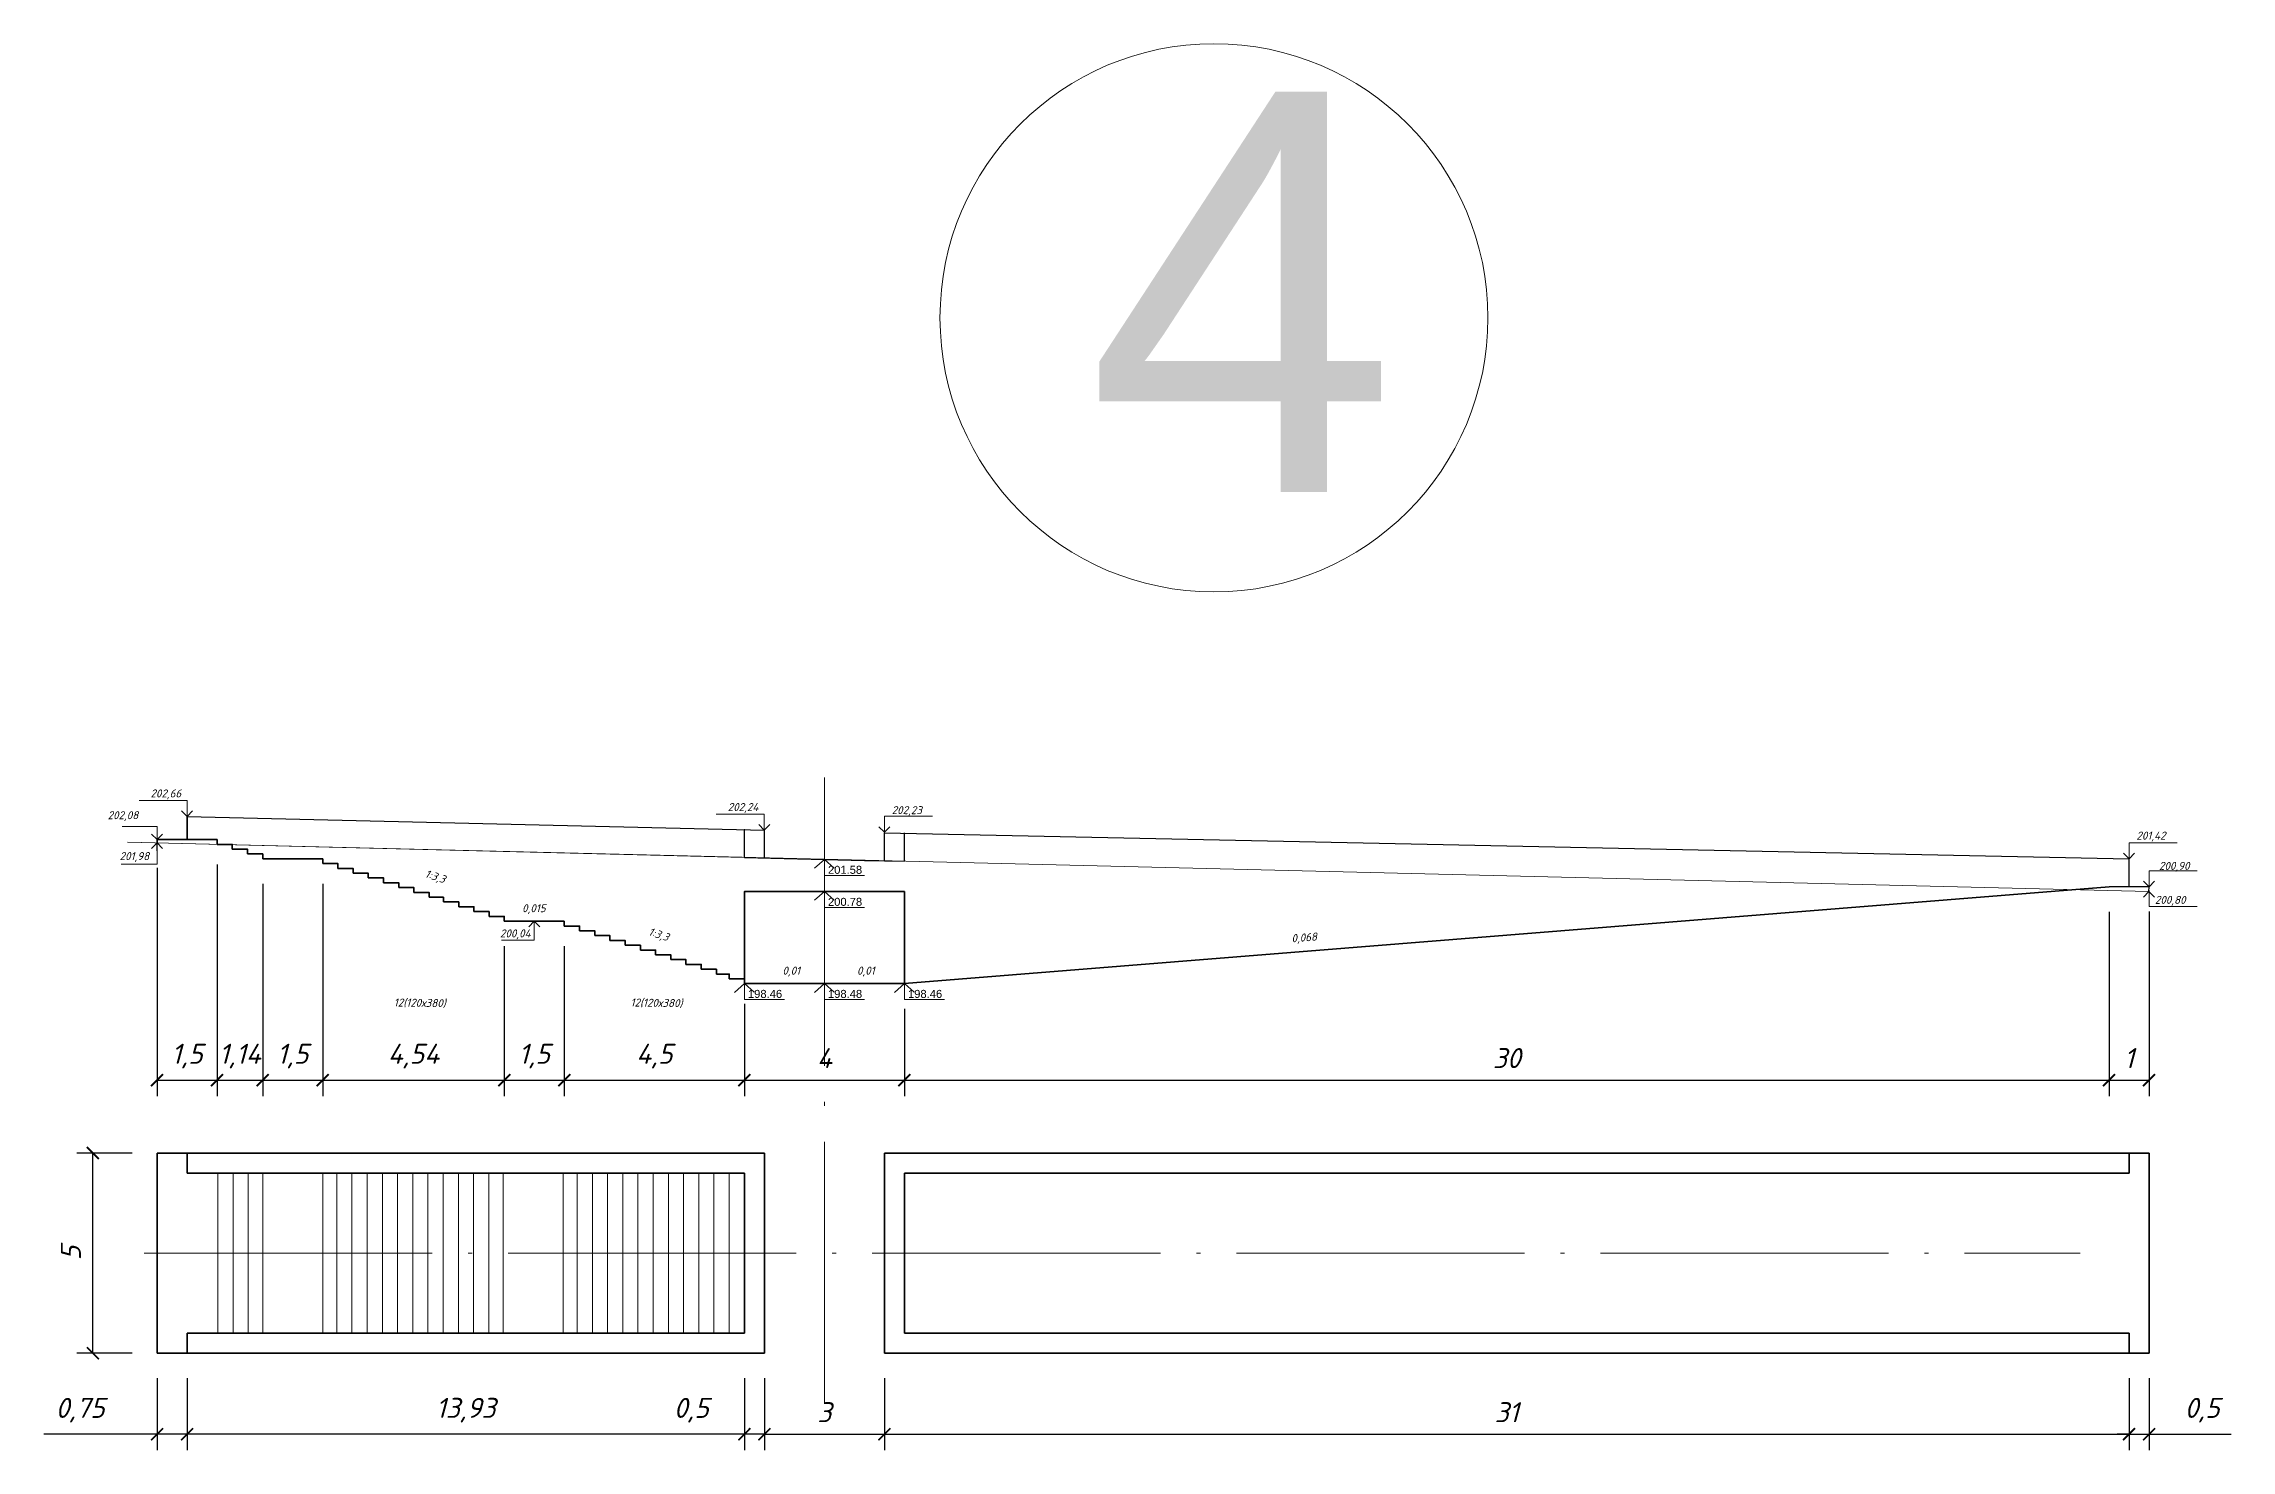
# Model space of a CAD drawing. Header units: millimetres. Extents: x -2123 to 34701, y -1286 to 835.
# Drawn here: x 4921.7 to 4976.4, y -746.5 to -711.4 of the extents above; entities that cross this region are included whole.
import ezdxf

# ---------------------------------------------------------------- set-up
doc = ezdxf.new("R2010")
doc.units = ezdxf.units.MM
doc.linetypes.add('ACAD_ISO04W100', pattern=[30, 24, -3, 0, -3])
doc.layers.get('0').update_dxf_attribs({"lineweight": 15})
doc.layers.add('вертикалка', color=6, linetype='Continuous', lineweight=15)
doc.layers.add('Текст', color=7, linetype='Continuous', lineweight=15)
doc.layers.add('поперечніе для 12м', color=7, linetype='Continuous')
doc.styles.get("Standard").update_dxf_attribs({"font": 'arial.ttf'})
doc.styles.add('Креслярський', font='isocpeui.ttf')
doc.styles.add('стиль1', font='isocpeui.ttf')
doc.dimstyles.new('3 Cтил Макс', dxfattribs={"dimtxt": 1, "dimasz": 0.3, "dimexe": 1.25, "dimexo": 0.625, "dimgap": 0.3, "dimtad": 1, "dimtxsty": 'стиль1', "dimblk": 'ARCHTICK', "dimcen": 2.5, "dimadec": 0, "dimazin": 0, "dimtfac": 1, "dimtmove": 0, "dimatfit": 3, "dimldrblk": 'DATUMFILLED', "dimfxl": 1, "dimarcsym": 0})

# ---------------------------------------------------------------- blocks, each defined once
blk = doc.blocks.new('_ArchTick')
at = {"color": 0, "linetype": 'ByBlock', "const_width": 0.15}
blk.add_lwpolyline([(-0.5, -0.5), (0.5, 0.5)], dxfattribs=at)
blk = doc.blocks.new('*D727')
at = {"layer": 'Defpoints', "color": 0, "lineweight": 20, "ltscale": 0.5, "transparency": 16777216}
for p in [(4939.697, -744.089), (4942.697, -744.089), (4942.697, -746.114)]:
    blk.add_point(p, dxfattribs=at)
at = {"layer": 'вертикалка', "color": 0, "lineweight": -2, "ltscale": 0.5, "transparency": 16777216}
for p, q in [((4939.697, -744.714), (4939.697, -746.514)), ((4942.697, -744.714), (4942.697, -746.514)), ((4939.697, -746.114), (4942.697, -746.114))]:
    blk.add_line(p, q, dxfattribs=at)
at = {"layer": 'вертикалка', "color": 0, "lineweight": -2, "ltscale": 0.5, "transparency": 16777216, "xscale": 0.3, "yscale": 0.3, "zscale": 0.3, "rotation": 180}
blk.add_blockref('_ArchTick', (4939.697, -746.114), dxfattribs=at)
at = {"layer": 'вертикалка', "color": 0, "lineweight": -2, "ltscale": 0.5, "transparency": 16777216, "xscale": 0.3, "yscale": 0.3, "zscale": 0.3}
blk.add_blockref('_ArchTick', (4942.697, -746.114), dxfattribs=at)
at = {"layer": 'вертикалка', "color": 0, "lineweight": 20, "ltscale": 0.5, "transparency": 16777216, "insert": (4941.197, -745.564), "char_height": 0.5, "attachment_point": 5, "style": 'стиль1'}
blk.add_mtext('3', dxfattribs=at)
blk = doc.blocks.new('_DatumFilled')
at = {"color": 0, "linetype": 'ByBlock'}
blk.add_solid([(0, 0.58), (-1, 0), (0, -0.58)], dxfattribs=at)
blk = doc.blocks.new('*D716')
at = {"layer": 'Defpoints', "color": 0, "lineweight": 20, "ltscale": 0.5, "transparency": 16777216}
for p in [(4939.197, -744.089), (4939.697, -744.089), (4939.197, -746.114)]:
    blk.add_point(p, dxfattribs=at)
at = {"layer": 'вертикалка', "color": 0, "lineweight": -2, "ltscale": 0.5, "transparency": 16777216}
for p, q in [((4939.197, -744.714), (4939.197, -746.514)), ((4939.697, -744.714), (4939.697, -746.514)), ((4939.197, -746.114), (4937.142, -746.114)), ((4939.697, -746.114), (4939.197, -746.114)), ((4939.697, -746.114), (4939.997, -746.114))]:
    blk.add_line(p, q, dxfattribs=at)
at = {"layer": 'вертикалка', "color": 0, "lineweight": -2, "ltscale": 0.5, "transparency": 16777216, "xscale": 0.3, "yscale": 0.3, "zscale": 0.3}
blk.add_blockref('_ArchTick', (4939.197, -746.114), dxfattribs=at)
at = {"layer": 'вертикалка', "color": 0, "lineweight": -2, "ltscale": 0.5, "transparency": 16777216, "xscale": 0.3, "yscale": 0.3, "zscale": 0.3, "rotation": 180}
blk.add_blockref('_ArchTick', (4939.697, -746.114), dxfattribs=at)
at = {"layer": 'вертикалка', "color": 0, "lineweight": 20, "ltscale": 0.5, "transparency": 16777216, "insert": (4937.87, -745.514), "char_height": 0.5, "attachment_point": 5, "style": 'стиль1'}
blk.add_mtext('0,5', dxfattribs=at)
blk = doc.blocks.new('*D717')
at = {"layer": 'Defpoints', "color": 0, "lineweight": 20, "ltscale": 0.5, "transparency": 16777216}
for p in [(4925.268, -744.089), (4939.197, -744.089), (4925.268, -746.114)]:
    blk.add_point(p, dxfattribs=at)
at = {"layer": 'вертикалка', "color": 0, "lineweight": -2, "ltscale": 0.5, "transparency": 16777216}
for p, q in [((4925.268, -744.714), (4925.268, -746.514)), ((4939.197, -744.714), (4939.197, -746.514)), ((4939.197, -746.114), (4925.268, -746.114))]:
    blk.add_line(p, q, dxfattribs=at)
at = {"layer": 'вертикалка', "color": 0, "lineweight": -2, "ltscale": 0.5, "transparency": 16777216, "xscale": 0.3, "yscale": 0.3, "zscale": 0.3, "rotation": 180}
blk.add_blockref('_ArchTick', (4925.268, -746.114), dxfattribs=at)
at = {"layer": 'вертикалка', "color": 0, "lineweight": -2, "ltscale": 0.5, "transparency": 16777216, "xscale": 0.3, "yscale": 0.3, "zscale": 0.3}
blk.add_blockref('_ArchTick', (4939.197, -746.114), dxfattribs=at)
at = {"layer": 'вертикалка', "color": 0, "lineweight": 20, "ltscale": 0.5, "transparency": 16777216, "insert": (4932.232, -745.514), "char_height": 0.5, "attachment_point": 5, "style": 'стиль1'}
blk.add_mtext('13,93', dxfattribs=at)
blk = doc.blocks.new('*D718')
at = {"layer": 'Defpoints', "color": 0, "lineweight": 20, "ltscale": 0.5, "transparency": 16777216}
for p in [(4924.518, -744.089), (4925.268, -744.089), (4925.268, -746.114)]:
    blk.add_point(p, dxfattribs=at)
at = {"layer": 'вертикалка', "color": 0, "lineweight": -2, "ltscale": 0.5, "transparency": 16777216}
for p, q in [((4924.518, -744.714), (4924.518, -746.514)), ((4925.268, -744.714), (4925.268, -746.514)), ((4924.518, -746.114), (4921.686, -746.114)), ((4925.268, -746.114), (4924.518, -746.114))]:
    blk.add_line(p, q, dxfattribs=at)
at = {"layer": 'вертикалка', "color": 0, "lineweight": -2, "ltscale": 0.5, "transparency": 16777216, "xscale": 0.3, "yscale": 0.3, "zscale": 0.3, "rotation": 180}
blk.add_blockref('_ArchTick', (4924.518, -746.114), dxfattribs=at)
at = {"layer": 'вертикалка', "color": 0, "lineweight": -2, "ltscale": 0.5, "transparency": 16777216, "xscale": 0.3, "yscale": 0.3, "zscale": 0.3}
blk.add_blockref('_ArchTick', (4925.268, -746.114), dxfattribs=at)
at = {"layer": 'вертикалка', "color": 0, "lineweight": 20, "ltscale": 0.5, "transparency": 16777216, "insert": (4922.595, -745.514), "char_height": 0.5, "attachment_point": 5, "style": 'стиль1'}
blk.add_mtext('0,75', dxfattribs=at)
blk = doc.blocks.new('*D719')
at = {"layer": 'Defpoints', "color": 0, "lineweight": 20, "ltscale": 0.5, "transparency": 16777216}
for p in [(4924.518, -731.34), (4926.018, -731.377), (4926.018, -737.267)]:
    blk.add_point(p, dxfattribs=at)
at = {"layer": 'вертикалка', "color": 0, "lineweight": -2, "ltscale": 0.5, "transparency": 16777216}
for p, q in [((4924.518, -731.965), (4924.518, -737.667)), ((4926.018, -732.002), (4926.018, -737.667)), ((4924.518, -737.267), (4926.018, -737.267))]:
    blk.add_line(p, q, dxfattribs=at)
at = {"layer": 'вертикалка', "color": 0, "lineweight": -2, "ltscale": 0.5, "transparency": 16777216, "xscale": 0.3, "yscale": 0.3, "zscale": 0.3, "rotation": 180}
blk.add_blockref('_ArchTick', (4924.518, -737.267), dxfattribs=at)
at = {"layer": 'вертикалка', "color": 0, "lineweight": -2, "ltscale": 0.5, "transparency": 16777216, "xscale": 0.3, "yscale": 0.3, "zscale": 0.3}
blk.add_blockref('_ArchTick', (4926.018, -737.267), dxfattribs=at)
at = {"layer": 'вертикалка', "color": 0, "lineweight": 20, "ltscale": 0.5, "transparency": 16777216, "insert": (4925.268, -736.667), "char_height": 0.5, "attachment_point": 5, "style": 'стиль1'}
blk.add_mtext('1,5', dxfattribs=at)
blk = doc.blocks.new('*D720')
at = {"layer": 'Defpoints', "color": 0, "lineweight": 20, "ltscale": 0.5, "transparency": 16777216}
for p in [(4926.018, -731.257), (4927.158, -731.737), (4927.158, -737.267)]:
    blk.add_point(p, dxfattribs=at)
at = {"layer": 'вертикалка', "color": 0, "lineweight": -2, "ltscale": 0.5, "transparency": 16777216}
for p, q in [((4926.018, -731.882), (4926.018, -737.667)), ((4927.158, -732.362), (4927.158, -737.667)), ((4926.018, -737.267), (4927.158, -737.267))]:
    blk.add_line(p, q, dxfattribs=at)
at = {"layer": 'вертикалка', "color": 0, "lineweight": -2, "ltscale": 0.5, "transparency": 16777216, "xscale": 0.3, "yscale": 0.3, "zscale": 0.3, "rotation": 180}
blk.add_blockref('_ArchTick', (4926.018, -737.267), dxfattribs=at)
at = {"layer": 'вертикалка', "color": 0, "lineweight": -2, "ltscale": 0.5, "transparency": 16777216, "xscale": 0.3, "yscale": 0.3, "zscale": 0.3}
blk.add_blockref('_ArchTick', (4927.158, -737.267), dxfattribs=at)
at = {"layer": 'вертикалка', "color": 0, "lineweight": 20, "ltscale": 0.5, "transparency": 16777216, "insert": (4926.588, -736.667), "char_height": 0.5, "attachment_point": 5, "style": 'стиль1'}
blk.add_mtext('1,14', dxfattribs=at)
blk = doc.blocks.new('*D721')
at = {"layer": 'Defpoints', "color": 0, "lineweight": 20, "ltscale": 0.5, "transparency": 16777216}
for p in [(4927.158, -731.737), (4928.658, -731.737), (4928.658, -737.267)]:
    blk.add_point(p, dxfattribs=at)
at = {"layer": 'вертикалка', "color": 0, "lineweight": -2, "ltscale": 0.5, "transparency": 16777216}
for p, q in [((4927.158, -732.362), (4927.158, -737.667)), ((4928.658, -732.362), (4928.658, -737.667)), ((4927.158, -737.267), (4928.658, -737.267))]:
    blk.add_line(p, q, dxfattribs=at)
at = {"layer": 'вертикалка', "color": 0, "lineweight": -2, "ltscale": 0.5, "transparency": 16777216, "xscale": 0.3, "yscale": 0.3, "zscale": 0.3, "rotation": 180}
blk.add_blockref('_ArchTick', (4927.158, -737.267), dxfattribs=at)
at = {"layer": 'вертикалка', "color": 0, "lineweight": -2, "ltscale": 0.5, "transparency": 16777216, "xscale": 0.3, "yscale": 0.3, "zscale": 0.3}
blk.add_blockref('_ArchTick', (4928.658, -737.267), dxfattribs=at)
at = {"layer": 'вертикалка', "color": 0, "lineweight": 20, "ltscale": 0.5, "transparency": 16777216, "insert": (4927.908, -736.667), "char_height": 0.5, "attachment_point": 5, "style": 'стиль1'}
blk.add_mtext('1,5', dxfattribs=at)
blk = doc.blocks.new('*D722')
at = {"layer": 'Defpoints', "color": 0, "lineweight": 20, "ltscale": 0.5, "transparency": 16777216}
for p in [(4928.658, -731.857), (4933.197, -733.297), (4933.197, -737.267)]:
    blk.add_point(p, dxfattribs=at)
at = {"layer": 'вертикалка', "color": 0, "lineweight": -2, "ltscale": 0.5, "transparency": 16777216}
for p, q in [((4928.658, -732.482), (4928.658, -737.667)), ((4933.197, -733.922), (4933.197, -737.667)), ((4928.658, -737.267), (4933.197, -737.267))]:
    blk.add_line(p, q, dxfattribs=at)
at = {"layer": 'вертикалка', "color": 0, "lineweight": -2, "ltscale": 0.5, "transparency": 16777216, "xscale": 0.3, "yscale": 0.3, "zscale": 0.3, "rotation": 180}
blk.add_blockref('_ArchTick', (4928.658, -737.267), dxfattribs=at)
at = {"layer": 'вертикалка', "color": 0, "lineweight": -2, "ltscale": 0.5, "transparency": 16777216, "xscale": 0.3, "yscale": 0.3, "zscale": 0.3}
blk.add_blockref('_ArchTick', (4933.197, -737.267), dxfattribs=at)
at = {"layer": 'вертикалка', "color": 0, "lineweight": 20, "ltscale": 0.5, "transparency": 16777216, "insert": (4930.927, -736.667), "char_height": 0.5, "attachment_point": 5, "style": 'стиль1'}
blk.add_mtext('4,54', dxfattribs=at)
blk = doc.blocks.new('*D723')
at = {"layer": 'Defpoints', "color": 0, "lineweight": 20, "ltscale": 0.5, "transparency": 16777216}
for p in [(4933.197, -733.297), (4934.697, -733.297), (4934.697, -737.267)]:
    blk.add_point(p, dxfattribs=at)
at = {"layer": 'вертикалка', "color": 0, "lineweight": -2, "ltscale": 0.5, "transparency": 16777216}
for p, q in [((4933.197, -733.922), (4933.197, -737.667)), ((4934.697, -733.922), (4934.697, -737.667)), ((4933.197, -737.267), (4934.697, -737.267))]:
    blk.add_line(p, q, dxfattribs=at)
at = {"layer": 'вертикалка', "color": 0, "lineweight": -2, "ltscale": 0.5, "transparency": 16777216, "xscale": 0.3, "yscale": 0.3, "zscale": 0.3, "rotation": 180}
blk.add_blockref('_ArchTick', (4933.197, -737.267), dxfattribs=at)
at = {"layer": 'вертикалка', "color": 0, "lineweight": -2, "ltscale": 0.5, "transparency": 16777216, "xscale": 0.3, "yscale": 0.3, "zscale": 0.3}
blk.add_blockref('_ArchTick', (4934.697, -737.267), dxfattribs=at)
at = {"layer": 'вертикалка', "color": 0, "lineweight": 20, "ltscale": 0.5, "transparency": 16777216, "insert": (4933.947, -736.667), "char_height": 0.5, "attachment_point": 5, "style": 'стиль1'}
blk.add_mtext('1,5', dxfattribs=at)
blk = doc.blocks.new('*D724')
at = {"layer": 'Defpoints', "color": 0, "lineweight": 20, "ltscale": 0.5, "transparency": 16777216}
for p in [(4934.697, -733.417), (4939.197, -734.737), (4939.197, -737.267)]:
    blk.add_point(p, dxfattribs=at)
at = {"layer": 'вертикалка', "color": 0, "lineweight": -2, "ltscale": 0.5, "transparency": 16777216}
for p, q in [((4934.697, -734.042), (4934.697, -737.667)), ((4939.197, -735.362), (4939.197, -737.667)), ((4934.697, -737.267), (4939.197, -737.267))]:
    blk.add_line(p, q, dxfattribs=at)
at = {"layer": 'вертикалка', "color": 0, "lineweight": -2, "ltscale": 0.5, "transparency": 16777216, "xscale": 0.3, "yscale": 0.3, "zscale": 0.3, "rotation": 180}
blk.add_blockref('_ArchTick', (4934.697, -737.267), dxfattribs=at)
at = {"layer": 'вертикалка', "color": 0, "lineweight": -2, "ltscale": 0.5, "transparency": 16777216, "xscale": 0.3, "yscale": 0.3, "zscale": 0.3}
blk.add_blockref('_ArchTick', (4939.197, -737.267), dxfattribs=at)
at = {"layer": 'вертикалка', "color": 0, "lineweight": 20, "ltscale": 0.5, "transparency": 16777216, "insert": (4936.947, -736.667), "char_height": 0.5, "attachment_point": 5, "style": 'стиль1'}
blk.add_mtext('4,5', dxfattribs=at)
blk = doc.blocks.new('*D725')
at = {"layer": 'Defpoints', "color": 0, "lineweight": 20, "ltscale": 0.5, "transparency": 16777216}
for p in [(4939.197, -734.857), (4943.197, -734.857), (4943.197, -737.267)]:
    blk.add_point(p, dxfattribs=at)
at = {"layer": 'вертикалка', "color": 0, "lineweight": -2, "ltscale": 0.5, "transparency": 16777216}
for p, q in [((4939.197, -735.482), (4939.197, -737.667)), ((4943.197, -735.482), (4943.197, -737.667)), ((4939.197, -737.267), (4943.197, -737.267))]:
    blk.add_line(p, q, dxfattribs=at)
at = {"layer": 'вертикалка', "color": 0, "lineweight": -2, "ltscale": 0.5, "transparency": 16777216, "xscale": 0.3, "yscale": 0.3, "zscale": 0.3, "rotation": 180}
blk.add_blockref('_ArchTick', (4939.197, -737.267), dxfattribs=at)
at = {"layer": 'вертикалка', "color": 0, "lineweight": -2, "ltscale": 0.5, "transparency": 16777216, "xscale": 0.3, "yscale": 0.3, "zscale": 0.3}
blk.add_blockref('_ArchTick', (4943.197, -737.267), dxfattribs=at)
at = {"layer": 'вертикалка', "color": 0, "lineweight": 20, "ltscale": 0.5, "transparency": 16777216, "insert": (4941.197, -736.717), "char_height": 0.5, "attachment_point": 5, "style": 'стиль1'}
blk.add_mtext('4', dxfattribs=at)
blk = doc.blocks.new('*D726')
at = {"layer": 'Defpoints', "color": 0, "lineweight": 20, "ltscale": 0.5, "transparency": 16777216}
for p in [(4922.914, -739.089), (4924.518, -739.089), (4924.518, -744.089)]:
    blk.add_point(p, dxfattribs=at)
at = {"layer": 'вертикалка', "color": 0, "lineweight": -2, "ltscale": 0.5, "transparency": 16777216}
for p, q in [((4923.893, -739.089), (4922.514, -739.089)), ((4922.914, -744.089), (4922.914, -739.089)), ((4923.893, -744.089), (4922.514, -744.089))]:
    blk.add_line(p, q, dxfattribs=at)
at = {"layer": 'вертикалка', "color": 0, "lineweight": -2, "ltscale": 0.5, "transparency": 16777216, "xscale": 0.3, "yscale": 0.3, "zscale": 0.3}
for p, rotation in [((4922.914, -739.089), 90), ((4922.914, -744.089), 270)]:
    blk.add_blockref('_ArchTick', p, dxfattribs=dict(at, rotation=rotation))
at = {"layer": 'вертикалка', "color": 0, "lineweight": 20, "ltscale": 0.5, "transparency": 16777216, "insert": (4922.364, -741.589), "char_height": 0.5, "attachment_point": 5, "rotation": 90, "style": 'стиль1'}
blk.add_mtext('5', dxfattribs=at)
blk = doc.blocks.new('*D744')
at = {"layer": 'Defpoints', "color": 0, "lineweight": 20, "ltscale": 0.5, "transparency": 16777216}
for p in [(4973.304, -732.436), (4943.197, -737.267), (4973.304, -737.267)]:
    blk.add_point(p, dxfattribs=at)
at = {"layer": 'вертикалка', "color": 0, "lineweight": -2, "ltscale": 0.5, "transparency": 16777216}
for p, q in [((4973.304, -733.061), (4973.304, -737.667)), ((4943.197, -736.642), (4943.197, -736.867)), ((4943.197, -737.267), (4973.304, -737.267))]:
    blk.add_line(p, q, dxfattribs=at)
at = {"layer": 'вертикалка', "color": 0, "lineweight": -2, "ltscale": 0.5, "transparency": 16777216, "xscale": 0.3, "yscale": 0.3, "zscale": 0.3, "rotation": 180}
blk.add_blockref('_ArchTick', (4943.197, -737.267), dxfattribs=at)
at = {"layer": 'вертикалка', "color": 0, "lineweight": -2, "ltscale": 0.5, "transparency": 16777216, "xscale": 0.3, "yscale": 0.3, "zscale": 0.3}
blk.add_blockref('_ArchTick', (4973.304, -737.267), dxfattribs=at)
at = {"layer": 'вертикалка', "color": 0, "lineweight": 20, "ltscale": 0.5, "transparency": 16777216, "insert": (4958.251, -736.717), "char_height": 0.5, "attachment_point": 5, "style": 'стиль1'}
blk.add_mtext('30', dxfattribs=at)
blk = doc.blocks.new('*D745')
at = {"layer": 'Defpoints', "color": 0, "lineweight": 20, "ltscale": 0.5, "transparency": 16777216}
for p in [(4973.304, -732.436), (4974.304, -732.433), (4974.304, -737.267)]:
    blk.add_point(p, dxfattribs=at)
at = {"layer": 'вертикалка', "color": 0, "lineweight": -2, "ltscale": 0.5, "transparency": 16777216}
for p, q in [((4973.304, -733.061), (4973.304, -737.667)), ((4974.304, -733.058), (4974.304, -737.667)), ((4973.304, -737.267), (4974.304, -737.267))]:
    blk.add_line(p, q, dxfattribs=at)
at = {"layer": 'вертикалка', "color": 0, "lineweight": -2, "ltscale": 0.5, "transparency": 16777216, "xscale": 0.3, "yscale": 0.3, "zscale": 0.3, "rotation": 180}
blk.add_blockref('_ArchTick', (4973.304, -737.267), dxfattribs=at)
at = {"layer": 'вертикалка', "color": 0, "lineweight": -2, "ltscale": 0.5, "transparency": 16777216, "xscale": 0.3, "yscale": 0.3, "zscale": 0.3}
blk.add_blockref('_ArchTick', (4974.304, -737.267), dxfattribs=at)
at = {"layer": 'вертикалка', "color": 0, "lineweight": 20, "ltscale": 0.5, "transparency": 16777216, "insert": (4973.804, -736.717), "char_height": 0.5, "attachment_point": 5, "style": 'стиль1'}
blk.add_mtext('1', dxfattribs=at)
blk = doc.blocks.new('*D746')
at = {"layer": 'Defpoints', "color": 0, "lineweight": 20, "ltscale": 0.5, "transparency": 16777216}
for p in [(4942.697, -744.089), (4973.804, -744.089), (4973.804, -746.114)]:
    blk.add_point(p, dxfattribs=at)
at = {"layer": 'вертикалка', "color": 0, "lineweight": -2, "ltscale": 0.5, "transparency": 16777216}
for p, q in [((4942.697, -744.714), (4942.697, -746.514)), ((4973.804, -744.714), (4973.804, -746.514)), ((4942.697, -746.114), (4973.804, -746.114))]:
    blk.add_line(p, q, dxfattribs=at)
at = {"layer": 'вертикалка', "color": 0, "lineweight": -2, "ltscale": 0.5, "transparency": 16777216, "xscale": 0.3, "yscale": 0.3, "zscale": 0.3, "rotation": 180}
blk.add_blockref('_ArchTick', (4942.697, -746.114), dxfattribs=at)
at = {"layer": 'вертикалка', "color": 0, "lineweight": -2, "ltscale": 0.5, "transparency": 16777216, "xscale": 0.3, "yscale": 0.3, "zscale": 0.3}
blk.add_blockref('_ArchTick', (4973.804, -746.114), dxfattribs=at)
at = {"layer": 'вертикалка', "color": 0, "lineweight": 20, "ltscale": 0.5, "transparency": 16777216, "insert": (4958.25, -745.564), "char_height": 0.5, "attachment_point": 5, "style": 'стиль1'}
blk.add_mtext('31', dxfattribs=at)
blk = doc.blocks.new('*D747')
at = {"layer": 'Defpoints', "color": 0, "lineweight": 20, "ltscale": 0.5, "transparency": 16777216}
for p in [(4973.804, -744.089), (4974.304, -744.089), (4974.304, -746.114)]:
    blk.add_point(p, dxfattribs=at)
at = {"layer": 'вертикалка', "color": 0, "lineweight": -2, "ltscale": 0.5, "transparency": 16777216}
for p, q in [((4973.804, -744.714), (4973.804, -746.514)), ((4974.304, -744.714), (4974.304, -746.514)), ((4973.804, -746.114), (4973.504, -746.114)), ((4973.804, -746.114), (4974.304, -746.114)), ((4974.304, -746.114), (4976.358, -746.114))]:
    blk.add_line(p, q, dxfattribs=at)
at = {"layer": 'вертикалка', "color": 0, "lineweight": -2, "ltscale": 0.5, "transparency": 16777216, "xscale": 0.3, "yscale": 0.3, "zscale": 0.3}
blk.add_blockref('_ArchTick', (4973.804, -746.114), dxfattribs=at)
at = {"layer": 'вертикалка', "color": 0, "lineweight": -2, "ltscale": 0.5, "transparency": 16777216, "xscale": 0.3, "yscale": 0.3, "zscale": 0.3, "rotation": 180}
blk.add_blockref('_ArchTick', (4974.304, -746.114), dxfattribs=at)
at = {"layer": 'вертикалка', "color": 0, "lineweight": 20, "ltscale": 0.5, "transparency": 16777216, "insert": (4975.631, -745.514), "char_height": 0.5, "attachment_point": 5, "style": 'стиль1'}
blk.add_mtext('0,5', dxfattribs=at)

msp = doc.modelspace()

# ---------------------------------------------------------------- linework, layer by layer
at = {"color": 0, "lineweight": 18}
for points in [[(4925.267, -730.68), (4925.267, -730.28), (4924.067, -730.28)], [(4924.518, -731.257), (4924.518, -730.934), (4923.648, -730.934)], [(4925.129, -730.542), (4925.267, -730.68), (4925.404, -730.542)], [(4939.695, -731.021), (4939.695, -730.621), (4938.495, -730.621)], [(4939.558, -730.884), (4939.695, -731.021), (4939.832, -730.884)], [(4942.834, -730.938), (4942.697, -731.075), (4942.56, -730.938)], [(4942.697, -731.075), (4942.697, -730.675), (4943.897, -730.675)], [(4924.518, -731.34), (4924.518, -731.871), (4923.62, -731.871)], [(4924.655, -731.12), (4924.518, -731.257), (4924.38, -731.12)], [(4924.655, -731.478), (4924.518, -731.34), (4924.38, -731.478)], [(4973.805, -731.735), (4973.805, -731.335), (4975.005, -731.335)], [(4973.942, -731.597), (4973.805, -731.735), (4973.667, -731.597)], [(4974.306, -732.436), (4974.306, -732.036), (4975.506, -732.036)], [(4974.439, -732.693), (4974.301, -732.556), (4974.164, -732.693)], [(4974.444, -732.299), (4974.306, -732.436), (4974.169, -732.299)], [(4974.304, -732.531), (4974.304, -732.931), (4975.504, -732.931)], [(4933.947, -733.297), (4933.947, -733.767), (4933.123, -733.767)], [(4934.084, -733.435), (4933.947, -733.297), (4933.81, -733.435)]]:
    msp.add_lwpolyline(points, dxfattribs=at)
for points in [[(4931.017, -732.214, 0, 0, 0), (4931.692, -732.43, 0.143, 0, 0), (4932.013, -732.533, 0, 0, 0)], [(4933.561, -733.12, 0, 0, 0), (4934.268, -733.158, 0.143, 0, 0), (4934.605, -733.177, 0, 0, 0)], [(4936.602, -733.661, 0, 0, 0), (4937.276, -733.877, 0.143, 0, 0), (4937.597, -733.98, 0, 0, 0)], [(4940.817, -734.679, 0, 0, 0), (4940.11, -734.718, 0.143, 0, 0), (4939.773, -734.736, 0, 0, 0)], [(4941.785, -734.679, 0, 0, 0), (4942.492, -734.718, 0.143, 0, 0), (4942.829, -734.736, 0, 0, 0)]]:
    msp.add_lwpolyline(points, format="xyseb", dxfattribs=at)
at = {"color": 0, "lineweight": 30}
msp.add_lwpolyline([(4953.546, -733.878, 0, 0, 0), (4952.84, -733.93, 0.143, 0, 0), (4952.503, -733.954, 0, 0, 0)], format="xyseb", dxfattribs=at)
at = {"layer": 'вертикалка', "color": 1, "lineweight": 20}
msp.add_lwpolyline([(4974.301, -732.556), (4923.782, -731.322), (4923.782, -731.322)], dxfattribs=at)
at = {"layer": 'вертикалка', "color": 5, "lineweight": 20}
for points in [[(4924.516, -731.34), (4924.517, -731.757)], [(4924.517, -731.257), (4925.267, -731.257)], [(4924.518, -731.757), (4924.518, -731.257)], [(4939.196, -731.7), (4939.196, -731)], [(4939.696, -731.72), (4939.696, -731.02)], [(4928.658, -739.589), (4928.658, -743.589)]]:
    msp.add_lwpolyline(points, dxfattribs=at)
at = {"layer": 'поперечніе для 12м', "color": 116, "linetype": 'ACAD_ISO04W100', "lineweight": 9, "ltscale": 0.3, "true_color": 0x136734}
for points in [[(4941.197, -729.707), (4941.197, -745.349)], [(4924.193, -741.589), (4972.586, -741.589)]]:
    msp.add_lwpolyline(points, dxfattribs=at)
at = {"layer": 'поперечніе для 12м', "color": 177, "lineweight": 30, "true_color": 0x293189}
for points in [[(4925.267, -730.68), (4939.696, -731.02)], [(4939.197, -731.707), (4939.196, -731.008)], [(4939.699, -731.713), (4939.696, -731.02)], [(4942.697, -731.091), (4973.804, -731.735)], [(4939.199, -731.707), (4940.194, -731.732), (4941.197, -731.757), (4942.197, -731.777), (4943.197, -731.797)], [(4974.304, -732.433), (4973.804, -732.435), (4973.804, -731.735)], [(4974.301, -732.556), (4974.304, -732.436), (4973.304, -732.436)]]:
    msp.add_lwpolyline(points, dxfattribs=at)
at = {"layer": 'поперечніе для 12м', "color": 116, "lineweight": 35, "true_color": 0x136734}
for points in [[(4925.267, -731.257), (4925.267, -730.68)], [(4924.518, -739.089), (4939.697, -739.089)], [(4939.697, -739.089), (4939.697, -744.089)], [(4942.697, -739.089), (4974.304, -739.089)], [(4942.697, -739.089), (4942.697, -744.089)], [(4925.268, -739.589), (4939.197, -739.589)], [(4939.197, -739.589), (4939.197, -743.589)], [(4939.697, -739.589), (4939.697, -743.589)], [(4943.197, -739.589), (4973.804, -739.589)], [(4943.197, -739.589), (4943.197, -743.589)], [(4924.518, -744.089), (4939.697, -744.089)], [(4925.268, -743.589), (4939.197, -743.589)], [(4942.697, -744.089), (4974.304, -744.089)], [(4943.197, -743.589), (4973.804, -743.589)]]:
    msp.add_lwpolyline(points, dxfattribs=at)
at = {"layer": 'поперечніе для 12м', "color": 177, "lineweight": 15, "true_color": 0x293189}
msp.add_lwpolyline([(4924.135, -731.331), (4941.197, -731.757)], dxfattribs=at)
at = {"layer": 'поперечніе для 12м', "color": 177, "lineweight": 35, "true_color": 0x293189}
for points in [[(4926.018, -731.257), (4924.518, -731.257), (4924.518, -731.34)], [(4926.018, -731.377), (4926.018, -731.257), (4925.638, -731.257)], [(4926.398, -731.497), (4926.398, -731.377), (4926.018, -731.377)], [(4926.778, -731.617), (4926.778, -731.497), (4926.398, -731.497)], [(4927.158, -731.737), (4927.158, -731.617), (4926.778, -731.617)], [(4928.658, -731.737), (4927.158, -731.737)], [(4928.658, -731.737), (4928.658, -731.857)], [(4929.038, -731.977), (4929.038, -731.857), (4928.658, -731.857)], [(4929.418, -732.097), (4929.418, -731.977), (4929.038, -731.977)], [(4929.798, -732.217), (4929.798, -732.097), (4929.418, -732.097)], [(4930.178, -732.337), (4930.178, -732.217), (4929.798, -732.217)], [(4930.558, -732.457), (4930.558, -732.337), (4930.178, -732.337)], [(4930.938, -732.577), (4930.938, -732.457), (4930.558, -732.457)], [(4931.318, -732.697), (4931.318, -732.577), (4930.938, -732.577)], [(4943.197, -734.857), (4973.304, -732.436)], [(4931.677, -732.817), (4931.677, -732.697), (4931.318, -732.697)], [(4932.057, -732.937), (4932.057, -732.817), (4931.677, -732.817)], [(4932.437, -733.057), (4932.437, -732.937), (4932.057, -732.937)], [(4932.817, -733.177), (4932.817, -733.057), (4932.437, -733.057)], [(4933.197, -733.297), (4933.197, -733.177), (4932.817, -733.177)], [(4934.697, -733.297), (4933.197, -733.297)], [(4934.697, -733.417), (4934.697, -733.297)], [(4934.697, -733.297), (4934.697, -733.417)], [(4935.077, -733.537), (4935.077, -733.417), (4934.697, -733.417)], [(4935.457, -733.657), (4935.457, -733.537), (4935.077, -733.537)], [(4935.837, -733.777), (4935.837, -733.657), (4935.457, -733.657)], [(4936.217, -733.897), (4936.217, -733.777), (4935.837, -733.777)], [(4936.597, -734.017), (4936.597, -733.897), (4936.217, -733.897)], [(4936.977, -734.137), (4936.977, -734.017), (4936.597, -734.017)], [(4937.357, -734.257), (4937.357, -734.137), (4936.977, -734.137)], [(4937.737, -734.377), (4937.737, -734.257), (4937.357, -734.257)], [(4938.117, -734.497), (4938.117, -734.377), (4937.737, -734.377)], [(4938.497, -734.617), (4938.497, -734.497), (4938.117, -734.497)], [(4938.817, -734.737), (4938.817, -734.617), (4938.497, -734.617)], [(4939.197, -734.857), (4939.197, -734.737), (4938.817, -734.737)], [(4924.518, -739.089), (4924.518, -744.089)], [(4925.268, -739.089), (4925.268, -739.589)], [(4973.804, -739.089), (4973.804, -739.589)], [(4974.304, -739.089), (4974.304, -744.089)], [(4925.268, -743.589), (4925.268, -744.089)], [(4973.804, -743.589), (4973.804, -744.089)]]:
    msp.add_lwpolyline(points, dxfattribs=at)
at = {"layer": 'поперечніе для 12м', "color": 30, "lineweight": 30, "true_color": 0xf26722}
for points in [[(4942.697, -731.797), (4942.697, -731.091)], [(4943.197, -731.797), (4943.197, -731.091)]]:
    msp.add_lwpolyline(points, dxfattribs=at)
at = {"layer": 'поперечніе для 12м', "color": 7, "lineweight": 9}
for points in [[(4941.197, -731.757), (4940.951, -731.974)], [(4941.197, -731.757), (4941.442, -731.973)], [(4941.197, -731.757), (4941.197, -732.157), (4942.197, -732.157)], [(4941.197, -732.557), (4940.951, -732.774)], [(4941.197, -732.557), (4941.442, -732.773)], [(4941.197, -732.557), (4941.197, -732.957), (4942.197, -732.957)], [(4939.197, -734.857), (4938.951, -735.074)], [(4939.197, -734.857), (4939.442, -735.073)], [(4939.197, -734.857), (4939.197, -735.257), (4940.197, -735.257)], [(4941.197, -734.857), (4940.951, -735.074)], [(4941.197, -734.857), (4941.442, -735.073)], [(4941.197, -734.857), (4941.197, -735.257), (4942.197, -735.257)], [(4943.197, -734.857), (4942.951, -735.074)], [(4943.197, -734.857), (4943.442, -735.073)], [(4943.197, -734.857), (4943.197, -735.257), (4944.197, -735.257)]]:
    msp.add_lwpolyline(points, dxfattribs=at)
at = {"layer": 'поперечніе для 12м', "color": 32, "lineweight": 35, "true_color": 0xcd6928}
for points in [[(4941.197, -732.557), (4939.197, -732.557), (4939.197, -734.857), (4943.197, -734.857), (4943.197, -732.557)], [(4941.197, -732.557), (4943.197, -732.557)]]:
    msp.add_lwpolyline(points, dxfattribs=at)
at = {"layer": 'поперечніе для 12м', "color": 7, "lineweight": 35}
msp.add_lwpolyline([(4941.197, -732.557), (4941.197, -732.557), (4942.697, -732.557), (4939.697, -732.557)], dxfattribs=at)
at = {"layer": 'поперечніе для 12м', "color": 116, "lineweight": 18, "true_color": 0x136734}
for points in [[(4926.039, -739.589), (4926.039, -743.589)], [(4926.419, -739.589), (4926.419, -743.589)], [(4926.799, -739.589), (4926.799, -743.589)], [(4929.009, -739.589), (4929.009, -743.589)], [(4929.389, -739.589), (4929.389, -743.589)], [(4929.769, -739.589), (4929.769, -743.589)], [(4930.149, -739.589), (4930.149, -743.589)], [(4930.529, -739.589), (4930.529, -743.589)], [(4930.909, -739.589), (4930.909, -743.589)], [(4931.289, -739.589), (4931.289, -743.589)], [(4931.669, -739.589), (4931.669, -743.589)], [(4932.049, -739.589), (4932.049, -743.589)], [(4932.429, -739.589), (4932.429, -743.589)], [(4932.809, -739.589), (4932.809, -743.589)], [(4935.017, -739.589), (4935.017, -743.589)], [(4935.397, -739.589), (4935.397, -743.589)], [(4935.777, -739.589), (4935.777, -743.589)], [(4936.157, -739.589), (4936.157, -743.589)], [(4936.537, -739.589), (4936.537, -743.589)], [(4936.917, -739.589), (4936.917, -743.589)], [(4937.297, -739.589), (4937.297, -743.589)], [(4937.677, -739.589), (4937.677, -743.589)], [(4938.057, -739.589), (4938.057, -743.589)], [(4938.437, -739.589), (4938.437, -743.589)], [(4938.817, -739.589), (4938.817, -743.589)]]:
    msp.add_lwpolyline(points, dxfattribs=at)
at = {"layer": 'поперечніе для 12м', "color": 177, "lineweight": 18, "true_color": 0x293189}
for points in [[(4927.158, -739.589), (4927.158, -743.589)], [(4933.168, -739.589), (4933.168, -743.589)], [(4934.668, -739.589), (4934.668, -743.589)]]:
    msp.add_lwpolyline(points, dxfattribs=at)
at = {"layer": 'Текст', "color": 18, "lineweight": 20, "true_color": 0x000000}
msp.add_circle((4950.933, -718.222, -1.649), 6.847, dxfattribs=at)

# ---------------------------------------------------------------- texts
at = {"color": 0, "char_height": 0.2, "style": 'Креслярський'}
for s, insert, width, attachment_point, rotation in [('202,66', (4924.354, -730.003), 6.8889, 1, 359.8934), ('202,24', (4938.782, -730.344), 6.8889, 1, 359.8934), ('202,23', (4942.879, -730.422), 6.8889, 1, 359.8934), ('202,08', (4924.049, -730.548), 6.8889, 3, 0.1066), ('201,42', (4974.717, -731.058), 6.8889, 3, 0.1066), ('201,98', (4924.322, -731.57), 6.8889, 3, 0.1066), ('1:3,3', (4931.258, -732.003), 6.8889, 1, 342.0413), ('200,90', (4975.315, -731.814), 6.8889, 3, 0.1066), ('0,015', (4934.23, -732.872), 6.8889, 3, 0.1066), ('200,80', (4975.217, -732.911), 6.8889, 9, 359.8934), ('200,04', (4933.854, -733.501), 6.8889, 3, 0.1066), ('1:3,3', (4936.843, -733.45), 6.8889, 1, 342.0413), ('0,068', (4953.499, -733.579), 0.97958, 3, 4.4123), ('0,01', (4940.148, -734.432), 6.8889, 1, 359.8934), ('0,01', (4942.454, -734.432), 6.8889, 3, 0.1066), ('12(120х380)', (4930.436, -735.226), 1.47564, 1, 359.1437), ('12(120х380)', (4936.353, -735.226), 1.47564, 1, 359.1437)]:
    msp.add_mtext(s, dxfattribs=dict(at, insert=insert, width=width, attachment_point=attachment_point, rotation=rotation))
at = {"layer": 'поперечніе для 12м', "color": 7, "lineweight": 9, "char_height": 0.2, "attachment_point": 1}
for s, width, insert in [('201.58', 0.41147, (4941.286, -731.913)), ('200.78', 0.49795, (4941.286, -732.713)), ('198.46', 0.85283, (4939.286, -735.013)), ('198.48', 0.41147, (4941.286, -735.013)), ('198.46', 0.41147, (4943.286, -735.013))]:
    msp.add_mtext_dynamic_manual_height_columns(s, width=width, gutter_width=12.5, heights=[0], dxfattribs=dict(at, insert=insert))
at = {"layer": 'Текст', "color": 18, "true_color": 0x000000, "insert": (4947.747, -712.575, -1.649), "char_height": 10, "attachment_point": 1}
msp.add_mtext_dynamic_manual_height_columns('4', width=10, gutter_width=12.5, heights=[0], dxfattribs=at)

# ---------------------------------------------------------------- dimensions: what is measured, and where the dimension line sits
at = {"layer": 'вертикалка', "color": 5, "lineweight": 20, "ltscale": 0.5}
for base, p1, p2, picture, middle in [((4926.018, -737.267), (4924.518, -731.34), (4926.018, -731.377), '*D719', (4925.268, -736.667)), ((4928.658, -737.267), (4927.158, -731.737), (4928.658, -731.737), '*D721', (4927.908, -736.667)), ((4933.197, -737.267), (4928.658, -731.857), (4933.197, -733.297), '*D722', (4930.927, -736.667)), ((4974.304, -737.267), (4973.304, -732.436), (4974.304, -732.433), '*D745', (4973.804, -736.717)), ((4934.697, -737.267), (4933.197, -733.297), (4934.697, -733.297), '*D723', (4933.947, -736.667)), ((4939.197, -737.267), (4934.697, -733.417), (4939.197, -734.737), '*D724', (4936.947, -736.667)), ((4943.197, -737.267), (4939.197, -734.857), (4943.197, -734.857), '*D725', (4941.197, -736.717)), ((4925.268, -746.114), (4939.197, -744.089), (4925.268, -744.089), '*D717', (4932.232, -745.514)), ((4939.197, -746.114), (4939.697, -744.089), (4939.197, -744.089), '*D716', (4937.87, -745.514)), ((4942.697, -746.114), (4939.697, -744.089), (4942.697, -744.089), '*D727', (4941.197, -745.564)), ((4974.304, -746.114), (4973.804, -744.089), (4974.304, -744.089), '*D747', (4975.631, -745.514))]:
    dim = msp.add_linear_dim(base=base, p1=p1, p2=p2, dimstyle='3 Cтил Макс', override={"dimtxt": 0.5, "dimexe": 0.4}, dxfattribs=at)
    dim.commit()
    dim.dimension.update_dxf_attribs({"geometry": picture, "text_midpoint": middle})
for base, p1, p2, picture, middle in [((4927.158, -737.267), (4926.018, -731.257), (4927.158, -731.737), '*D720', (4926.588, -737.267)), ((4925.268, -746.114), (4924.518, -744.089), (4925.268, -744.089), '*D718', (4922.595, -746.114))]:
    dim = msp.add_linear_dim(base=base, p1=p1, p2=p2, dimstyle='3 Cтил Макс', override={"dimtxt": 0.5, "dimexe": 0.4}, dxfattribs=at)
    dim.commit()
    dim.dimension.update_dxf_attribs({"geometry": picture, "text_midpoint": middle, "dimtype": 160})
for base, p1, p2, text, picture, middle in [((4973.304, -737.267), (4943.197, -737.267), (4973.304, -732.436), '30', '*D744', (4958.251, -736.717)), ((4973.804, -746.114), (4942.697, -744.089), (4973.804, -744.089), '31', '*D746', (4958.25, -745.564))]:
    dim = msp.add_linear_dim(base=base, p1=p1, p2=p2, text=text, dimstyle='3 Cтил Макс', override={"dimtxt": 0.5, "dimexe": 0.4}, dxfattribs=at)
    dim.commit()
    dim.dimension.update_dxf_attribs({"geometry": picture, "text_midpoint": middle})
dim = msp.add_linear_dim(base=(4922.914, -739.089), p1=(4924.518, -744.089), p2=(4924.518, -739.089), angle=90, dimstyle='3 Cтил Макс', override={"dimtxt": 0.5, "dimexe": 0.4}, dxfattribs=at)
dim.commit()
dim.dimension.update_dxf_attribs({"geometry": '*D726', "text_midpoint": (4922.364, -741.589)})

doc.saveas('drawing.dxf')
